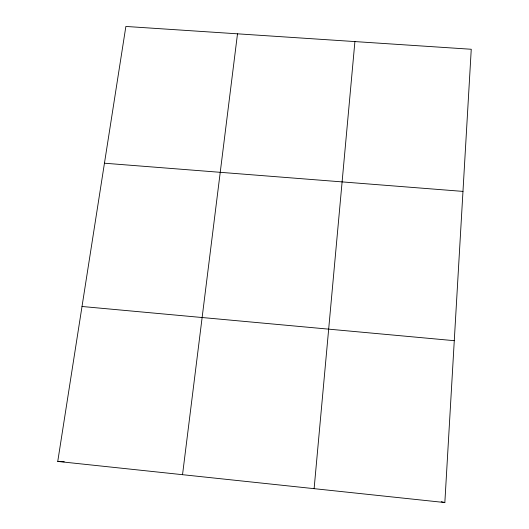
<?xml version="1.0" encoding="UTF-8"?>
<svg xmlns="http://www.w3.org/2000/svg" width="529" height="529" viewBox="0 0 529 529"><rect width="100%" height="100%" fill="white"/><g stroke="black" fill="none" stroke-linecap="round" stroke-linejoin="round"><path stroke-width="0.79" d="M444.843 502.55L471.253 49.263L125.869 26.45L57.747 461.433L444.843 502.55L441.219 501.697M314.114 488.664L354.906 41.579M182.531 474.692L237.501 33.823M57.747 461.433L64.293 461.764M104.451 163.21L462.974 191.399M82.015 306.489L454.272 340.683"/></g></svg>
